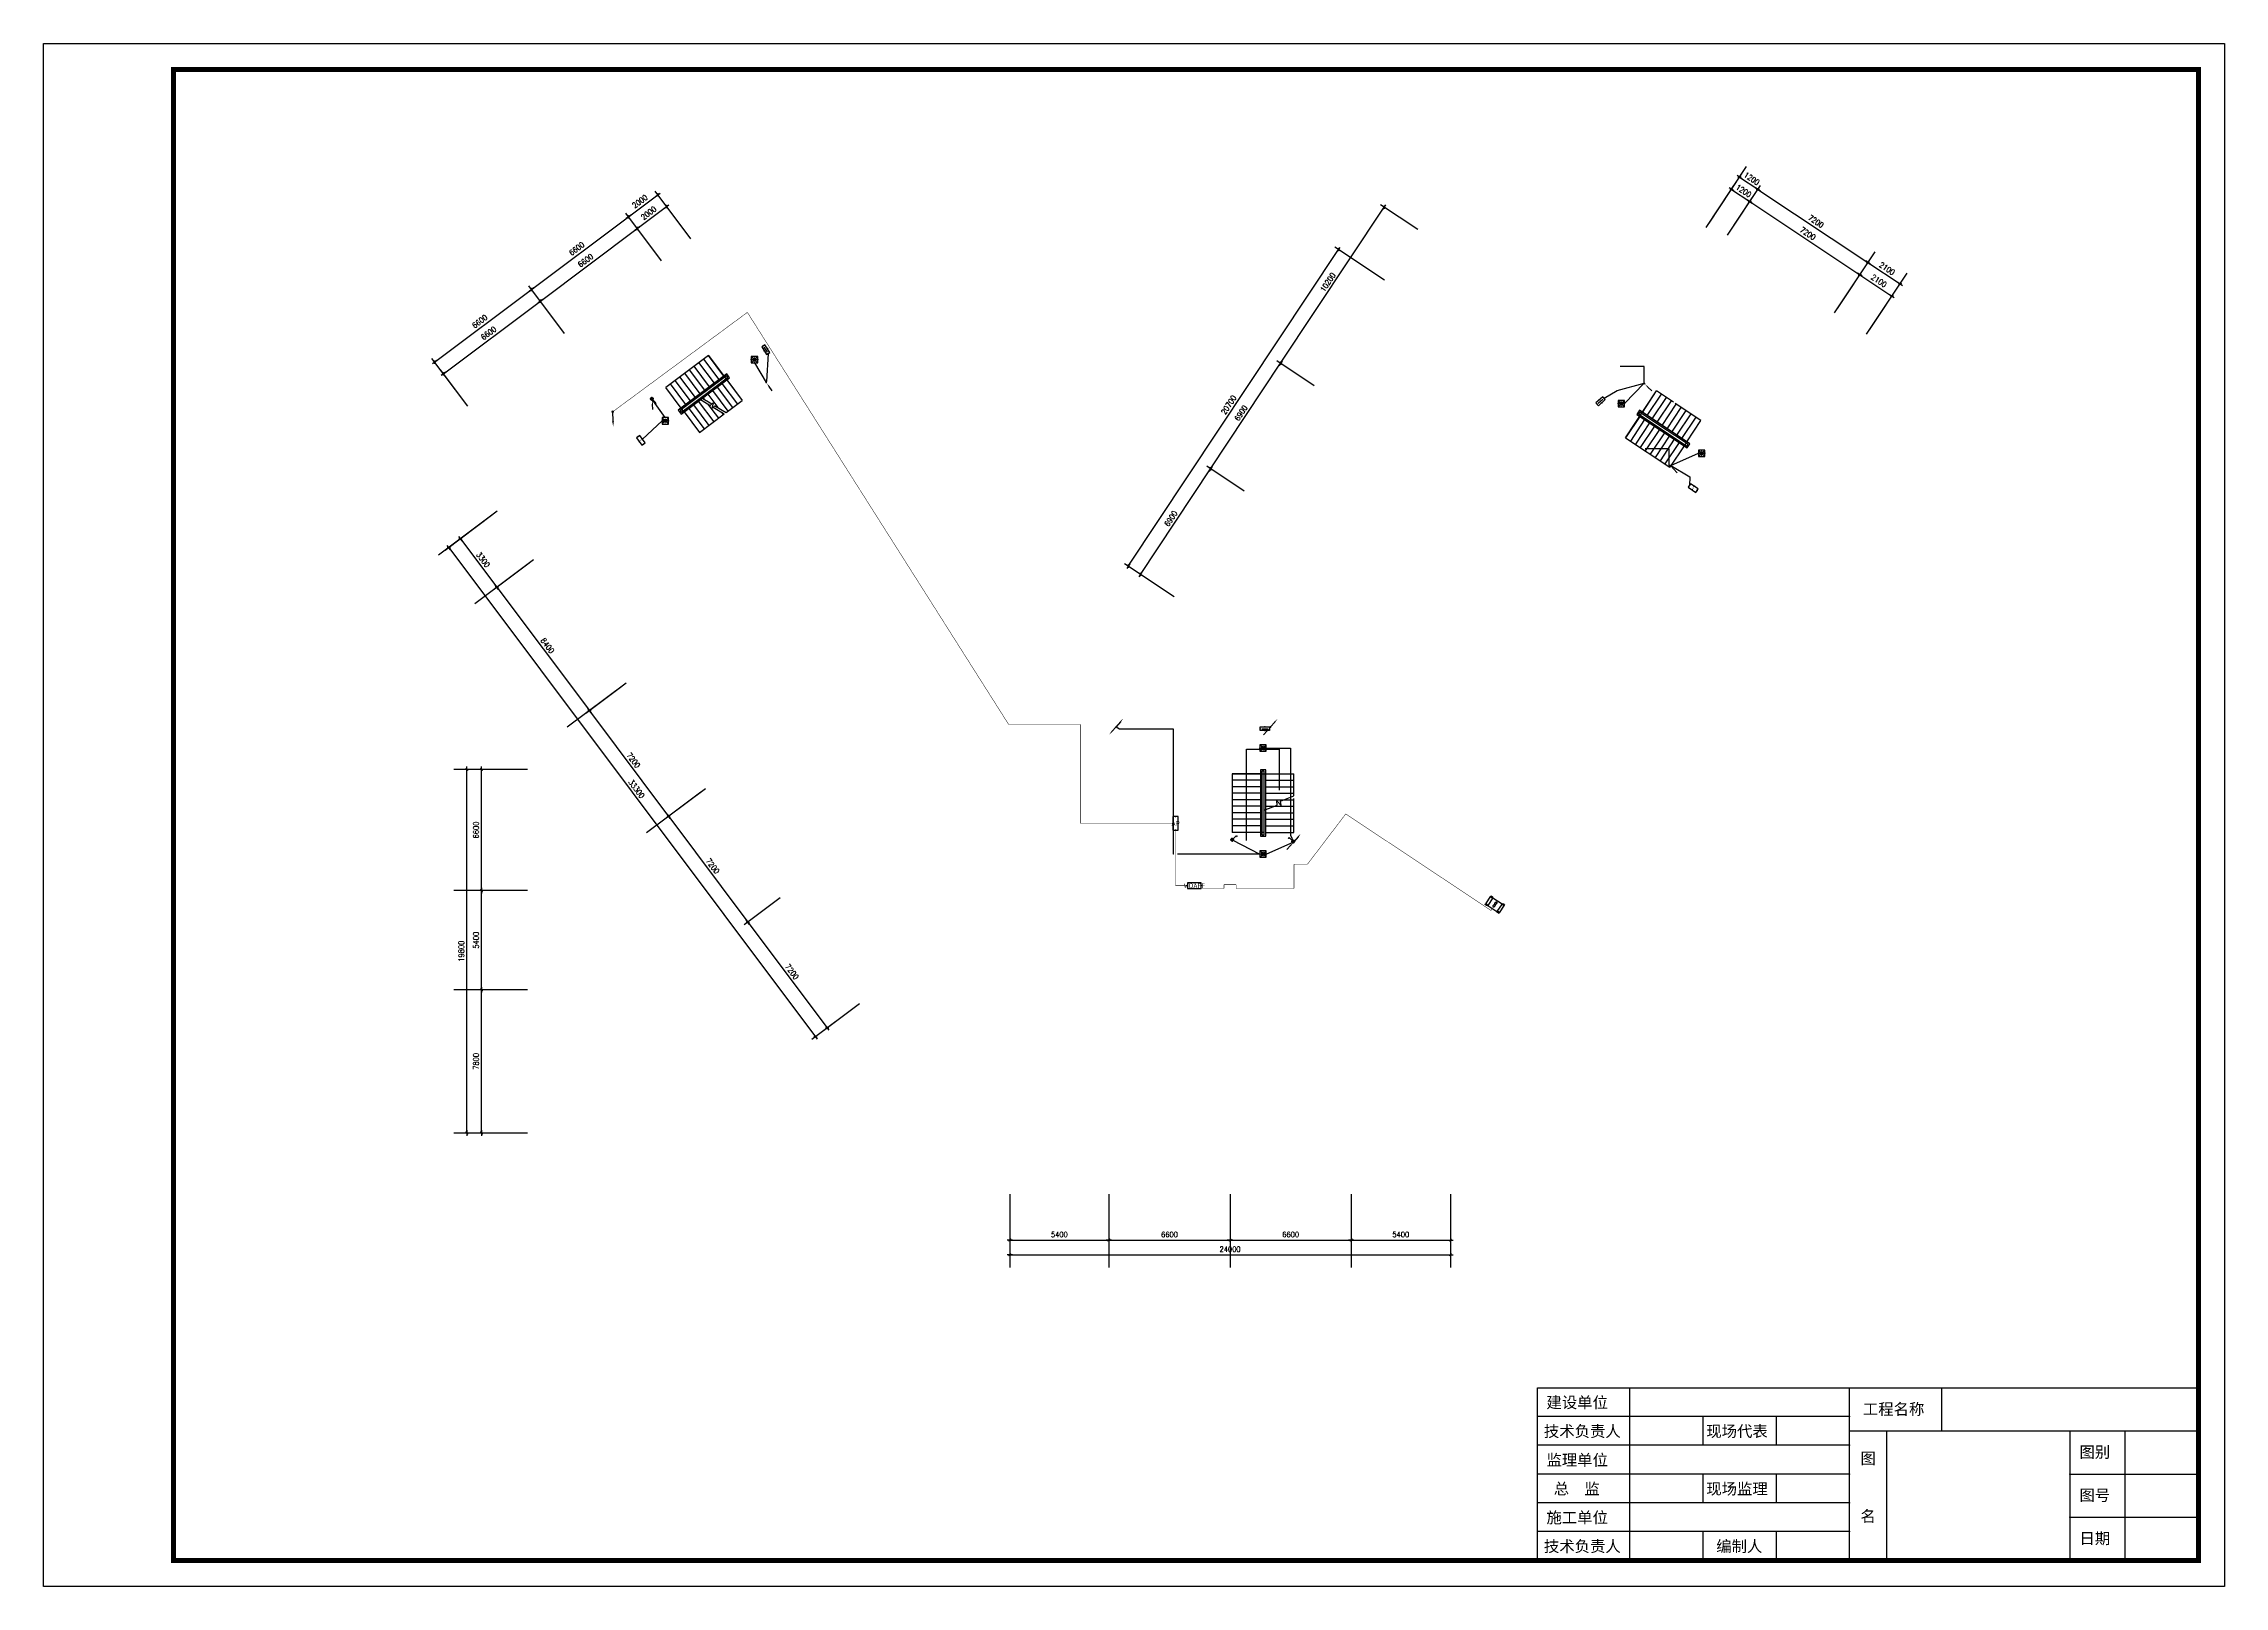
# Model space of a CAD drawing. Extents: x -149393 to 1177518, y -366685 to 296590.
# Drawn here: x 981451 to 1100251, y -276685 to -192676 of the extents above; entities that cross this region are included whole.
import ezdxf
from ezdxf.enums import TextEntityAlignment as Align

# ---------------------------------------------------------------- set-up
doc = ezdxf.new("R2010")
doc.units = 0
doc.header["$LTSCALE"] = 1000
doc.header["$MEASUREMENT"] = 0
doc.linetypes.add('常规', pattern=[20, 10, 0, 10])
doc.layers.get('0').update_dxf_attribs({"linetype": 'CONTINUOUS'})
for name, color, linetype in [('AXIS', 3, 'CONTINUOUS'), ('EQUIP-消防', 3, 'CONTINUOUS'), ('EQUIP-箱柜', 3, 'CONTINUOUS'), ('LWIRE', 4, 'CONTINUOUS'), ('PUB_TITLE', 253, 'CONTINUOUS'), ('STAIR', 2, 'CONTINUOUS'), ('TEL_SYMB', 3, 'CONTINUOUS'), ('WALL', 9, 'CONTINUOUS'), ('WIRE-动力', 3, 'CONTINUOUS'), ('WIRE-应急', 60, '常规'), ('通风', 3, 'CONTINUOUS'), ('采暖', 6, 'CONTINUOUS')]:
    doc.layers.add(name, color=color, linetype=linetype)
doc.styles.add('_TEL_ATTDEF', font='GBENOR', dxfattribs={"width": 0.8, "height": 3, "bigfont": 'GBCBIG'})
doc.styles.add('_TEL_DIM', font='', dxfattribs={"width": 0.8, "height": 3.5})
doc.styles.add('DIM_FONT', font='SIMPLEX.shx', dxfattribs={"width": 0.8})
doc.styles.get("Standard").update_dxf_attribs({"font": 'gbenor.shx', "bigfont": 'gbcbig.shx'})
doc.styles.add('宋体', font='')
doc.styles.get('_TEL_DIM').set_extended_font_data('SimSun')
doc.styles.get('宋体').set_extended_font_data('SimSun')
doc.dimstyles.new('DIMN', dxfattribs={"dimtxt": 300, "dimasz": 1, "dimexe": 250, "dimexo": 300, "dimgap": 150, "dimtad": 1, "dimdec": 0, "dimdsep": 46, "dimtxsty": 'DIM_FONT', "dimblk": '_DIMX', "dimcen": 2.5, "dimclrt": 7, "dimadec": 0, "dimazin": 0, "dimtfac": 1, "dimtdec": 0, "dimtix": 1, "dimtmove": 2, "dimatfit": 3, "dimldrblk": '_DIMX', "dimfxl": 1, "dimtolj": 1, "dimarcsym": 0})

# ---------------------------------------------------------------- blocks, each defined once
blk = doc.blocks.new('$TelecSys$00000078')
for p, q in [((0.1, 0.1), (0.1, 0.1)), ((1.15, 1.15), (0.55, 0.55)), ((-0.1, -0.1), (-0.1, -0.1))]:
    blk.add_line(p, q)
at = {"const_width": 0.142}
blk.add_lwpolyline([(-0.07, 0, 1), (0.07, 0, 1)], format="xyb", close=True, dxfattribs=at)
blk.add_solid([(0.62, 0.48), (0.48, 0.62), (0.1, 0.1)])
at = {"width": 0.8, "flags": 9}
blk.add_attdef('A', (0, 0), '', height=0.00002, dxfattribs=at)
blk = doc.blocks.new('$TelecSys$00000079')
for p, q in [((0.7, 0.7), (0, 0)), ((0.1, 0.1), (0.1, 0.1)), ((-0.1, -0.1), (-0.1, -0.1))]:
    blk.add_line(p, q)
at = {"const_width": 0.142}
blk.add_lwpolyline([(-0.07, 0, 1), (0.07, 0, 1)], format="xyb", close=True, dxfattribs=at)
blk.add_solid([(0.63, 0.77), (0.77, 0.63), (1.15, 1.15)])
at = {"width": 0.8, "flags": 9}
blk.add_attdef('A', (0, 0), '', height=0.00002, dxfattribs=at)
blk = doc.blocks.new('$equip_U$00000427(cyc-PC)')
for p, q in [((-0.43, -0.43), (0.43, 0.43)), ((-0.43, 0.43), (0.43, -0.43))]:
    blk.add_line(p, q)
blk.add_lwpolyline([(-0.5, 0.5), (-0.5, -0.5), (0.5, -0.5), (0.5, 0.5)], close=True)
blk.add_circle((0, 0), 0.275)
for p in [(-0.5, 0), (0, 0.5), (0.5, 0), (0, -0.5)]:
    blk.add_point(p)
for points in [[(-0.24, 0.14), (0.24, 0.14), (-0.27, 0), (0.27, 0)], [(-0.24, -0.14), (0.24, -0.14), (-0.27, 0), (0.27, 0)], [(-0.14, 0.24), (0.14, 0.24), (-0.24, 0.14), (0.24, 0.14)], [(0, 0.27), (0, 0.27), (-0.14, 0.24), (0.14, 0.24)], [(-0.14, -0.24), (0.14, -0.24), (-0.24, -0.14), (0.24, -0.14)], [(0, -0.27), (0, -0.27), (-0.14, -0.24), (0.14, -0.24)]]:
    blk.add_solid(points)
at = {"color": 7, "style": '_TEL_DIM', "flags": 1}
blk.add_attdef('A', text='', height=0.00002, dxfattribs=at).set_placement((0, 0), align=Align.MIDDLE_CENTER)
blk = doc.blocks.new('$equip_U$00000423(cyc-PC)')
for p, q in [((0.15, 0.36), (0.63, 0.83)), ((0.63, 0.83), (0.77, 0.69))]:
    blk.add_line(p, q)
blk.add_circle((0, 0.21), 0.208)
for p in [(-0.21, 0.21), (-0.05, 0.4), (0, 0), (0.21, 0.21), (0.7, 0.76)]:
    blk.add_point(p)
for points in [[(-0.18, 0.31), (0.18, 0.31), (-0.21, 0.21), (0.21, 0.21)], [(-0.18, 0.1), (0.18, 0.1), (-0.21, 0.21), (0.21, 0.21)], [(-0.1, 0.39), (0.1, 0.39), (-0.18, 0.31), (0.18, 0.31)], [(-0.1, 0.03), (0.1, 0.03), (-0.18, 0.1), (0.18, 0.1)], [(0, 0.42), (0, 0.42), (-0.1, 0.39), (0.1, 0.39)], [(0, 0), (0, 0), (-0.1, 0.03), (0.1, 0.03)]]:
    blk.add_solid(points)
at = {"color": 7, "style": '_TEL_DIM', "flags": 1}
blk.add_attdef('A', text='', height=0.00002, dxfattribs=at).set_placement((0, 0), align=Align.MIDDLE_CENTER)
blk = doc.blocks.new('$equip_U$00000108(cyc-PC)')
for p, q in [((-0.72, 0.6), (-0.72, 0)), ((0.72, 0.6), (-0.72, 0.6)), ((-0.72, 0), (0.72, 0)), ((-0.48, 0.3), (0.48, 0.3)), ((0.72, 0), (0.72, 0.6))]:
    blk.add_line(p, q)
for p in [(-0.72, 0.3), (0, 0.6), (0, 0), (0.72, 0.3)]:
    blk.add_point(p)
blk.add_solid([(0.24, 0.23), (0.53, 0.3), (0.24, 0.37)])
at = {"color": 7, "style": '_TEL_DIM', "flags": 1}
blk.add_attdef('A', text='', height=0.00002, dxfattribs=at).set_placement((0, 0), align=Align.MIDDLE_CENTER)
blk = doc.blocks.new('$equip_U$00000446(cyc-PC)')
for p, q in [((0.72, 0.66), (-0.72, 0.66)), ((-0.72, 0.66), (-0.72, 0)), ((-0.72, 0), (0.72, 0)), ((0.72, 0), (0.72, 0.66))]:
    blk.add_line(p, q)
for p in [(-0.72, 0.33), (0, 0.66), (0, 0), (0.72, 0.33)]:
    blk.add_point(p)
at = {"width": 0.8}
blk.add_text('E', height=0.45, dxfattribs=at).set_placement((-0.08, 0.11))
at = {"color": 7, "style": '_TEL_DIM', "flags": 1}
blk.add_attdef('A', text='', height=0.00002, dxfattribs=at).set_placement((0, 0), align=Align.MIDDLE_CENTER)
blk = doc.blocks.new('会签栏')
at = {"layer": 'PUB_TITLE', "color": 4, "lineweight": 30}
blk.add_lwpolyline([(-18000, 0), (-18000, 4700), (0, 4700)], dxfattribs=at)
at = {"layer": 'PUB_TITLE', "color": 4}
for points in [[(-15500, 4700), (-15500, 0)], [(-9500, 0), (-9500, 4700)], [(-7000, 4700), (-7000, 3525)], [(-9500, 3917), (-18000, 3917)], [(-13500, 3917), (-13500, 3133)], [(-11500, 3917), (-11500, 3133)], [(-9500, 3133), (-18000, 3133)], [(-9500, 3525), (0, 3525)], [(-8500, 3525), (-8500, 0)], [(-3500, 3525), (-3500, 0)], [(-2000, 3525), (-2000, 0)], [(-9500, 2350), (-18000, 2350)], [(-13500, 2350), (-13500, 1567)], [(-11500, 2350), (-11500, 1567)], [(-3500, 2350), (0, 2350)], [(-9500, 1567), (-18000, 1567)], [(-9500, 783), (-18000, 783)], [(-13500, 783), (-13500, 0)], [(-11500, 783), (-11500, 0)], [(-3500, 1175), (0, 1175)]]:
    blk.add_lwpolyline(points, dxfattribs=at)
at = {"layer": 'PUB_TITLE'}
for p in [(-9500, 3917), (-9500, 3133), (-9500, 2350), (-9500, 1567), (-9500, 783), (-3500, 1175)]:
    blk.add_point(p, dxfattribs=at)
at = {"layer": 'PUB_TITLE', "color": 4}
blk.add_point((-3500, 2350), dxfattribs=at)
at = {"lineweight": -3, "style": '宋体'}
for s, p in [('建设单位', (-17758, 4147)), ('工程名称', (-9140, 3965)), ('技术负责人', (-17828, 3363)), ('现场代表', (-13405, 3363)), ('图别', (-3241, 2796)), ('监理单位', (-17758, 2580)), ('图', (-9206, 2624)), ('总  监', (-17560, 1797)), ('现场监理', (-13405, 1797)), ('图号', (-3241, 1621)), ('施工单位', (-17758, 1013)), ('名', (-9206, 1049)), ('日期', (-3241, 446)), ('技术负责人', (-17828, 230)), ('编制人', (-13134, 230))]:
    blk.add_text(s, height=307, dxfattribs=at).set_placement(p)
blk = doc.blocks.new('$equip$00002698')
for p, q in [((-0.75, 0.6), (-0.75, 0)), ((0.75, 0.6), (-0.75, 0.6)), ((-0.75, 0), (0.75, 0)), ((0.75, 0), (0.75, 0.6))]:
    blk.add_line(p, q)
at = {"const_width": 0.04}
blk.add_lwpolyline([(-0.75, 0.6), (-0.75, 0), (0.75, 0), (0.75, 0.6), (-0.75, 0.6), (-0.75, 0)], dxfattribs=at)
for p in [(-0.75, 0.3), (0, 0.6), (0, 0), (0.75, 0.3)]:
    blk.add_point(p)
at = {"color": 7}
blk.add_attdef('$TEXT$', text='', height=0.5, dxfattribs=at).set_placement((0, 0.3), align=Align.MIDDLE_CENTER)
at = {"color": 7, "style": '_TEL_DIM', "flags": 1}
for tag in ['A', 'REMARK']:
    blk.add_attdef(tag, text='', height=0.00002, dxfattribs=at).set_placement((0, 0), align=Align.MIDDLE_CENTER)
blk = doc.blocks.new('TRUIO')
at = {"layer": '通风'}
for p, q in [((115223, 200785), (115223, 200285)), ((115373, 200785), (115373, 200285)), ((115373, 200785), (115973, 200785)), ((115973, 200785), (115973, 200285)), ((116123, 200785), (116123, 200285)), ((115373, 200285), (115973, 200285))]:
    blk.add_line(p, q, dxfattribs=at)
at = {"layer": '通风', "extrusion": (0, 0, -1)}
for centre, major_axis, start_param, end_param in [((115795, 200619), (165, 0), 3.1415927, 3.3490667), ((115795, 200619), (-165, 0), -0.2074741, 0), ((115795, 200453), (165, 0), 3.1415927, 3.3490667), ((115795, 200453), (-165, 0), -0.2074741, 0), ((115734, 200632), (103, 0), 3.3490667, 3.6117784), ((115734, 200607), (-103, 0), -0.4701858, -0.2074741), ((115734, 200465), (103, 0), 3.3490667, 3.6117784), ((115734, 200440), (-103, 0), -0.4701858, -0.2074741), ((115696, 200651), (-60.4, 0), 0.4701858, 0.8869392), ((115696, 200588), (60.4, 0), 2.2546534, 2.6714069), ((115696, 200484), (-60.4, 0), 0.4701858, 0.8869392), ((115696, 200421), (60.4, 0), 2.2546534, 2.6714069), ((115673, 200680), (23, 0), 4.0285319, 4.712389), ((115673, 200559), (-23, 0), -1.5707963, -0.8869392), ((115673, 200513), (23, 0), 4.0285319, 4.712389), ((115673, 200392), (-23, 0), -1.5707963, -0.8869392), ((115673, 200680), (-23, 0), 1.5707963, 2.2546534), ((115673, 200559), (-23, 0), 4.0285319, 4.712389), ((115673, 200513), (23, 0), 4.712389, 5.3962461), ((115673, 200392), (23, 0), 0.8869392, 1.5707963), ((115649, 200651), (60.4, 0), -0.8869392, -0.4701858), ((115649, 200588), (-60.4, 0), 3.6117784, 4.0285319), ((115649, 200484), (60.4, 0), -0.8869392, -0.4701858), ((115649, 200421), (-60.4, 0), 3.6117784, 4.0285319), ((115611, 200632), (103, 0), -0.4701858, -0.2074741), ((115611, 200607), (-103, 0), 3.3490667, 3.6117784), ((115611, 200465), (103, 0), -0.4701858, -0.2074741), ((115611, 200440), (-103, 0), 3.3490667, 3.6117784), ((115551, 200619), (-165, 0), 2.9341186, 3.1415927), ((115551, 200619), (165, 0), 0, 0.2074741), ((115551, 200453), (-165, 0), 2.9341186, 3.1415927), ((115551, 200453), (165, 0), 0, 0.2074741)]:
    blk.add_ellipse(centre, major_axis=major_axis, ratio=0.9861111, start_param=start_param, end_param=end_param, dxfattribs=at)
at = {"layer": '通风'}
for centre, major_axis, start_param, end_param in [((115611, 200632), (-103, 0), 3.3490667, 3.6117784), ((115551, 200619), (-165, 0), 3.1415927, 3.3490667), ((115551, 200619), (165, 0), -0.2074741, 0)]:
    blk.add_ellipse(centre, major_axis=major_axis, ratio=0.9861111, start_param=start_param, end_param=end_param, dxfattribs=at)
blk.add_point((115673, 200524), dxfattribs=at)
at = {"layer": '采暖'}
for p, q in [((115233, 200735), (115223, 200785)), ((115253, 200835), (115233, 200735)), ((115273, 200735), (115253, 200835)), ((115293, 200835), (115273, 200735)), ((115313, 200735), (115293, 200835)), ((115333, 200835), (115313, 200735)), ((115353, 200735), (115333, 200835)), ((115373, 200785), (115353, 200735)), ((115973, 200785), (115993, 200735)), ((115993, 200735), (116013, 200835)), ((116013, 200835), (116033, 200735)), ((116033, 200735), (116053, 200835)), ((116053, 200835), (116073, 200735)), ((116073, 200735), (116093, 200835)), ((116093, 200835), (116113, 200735)), ((116113, 200735), (116123, 200785)), ((115233, 200235), (115223, 200285)), ((115253, 200335), (115233, 200235)), ((115273, 200235), (115253, 200335)), ((115293, 200335), (115273, 200235)), ((115313, 200235), (115293, 200335)), ((115333, 200335), (115313, 200235)), ((115353, 200235), (115333, 200335)), ((115373, 200285), (115353, 200235)), ((115973, 200285), (115993, 200235)), ((115993, 200235), (116013, 200335)), ((116013, 200335), (116033, 200235)), ((116033, 200235), (116053, 200335)), ((116053, 200335), (116073, 200235)), ((116073, 200235), (116093, 200335)), ((116093, 200335), (116113, 200235)), ((116113, 200235), (116123, 200285))]:
    blk.add_line(p, q, dxfattribs=at)
blk = doc.blocks.new('_DIMX')
blk.add_line((-150, 0), (150, 0))
at = {"const_width": 50}
blk.add_lwpolyline([(-70, -70), (70, 70)], dxfattribs=at)
blk = doc.blocks.new('$TelecSys$00000080')
for p, q in [((-0.7, -0.7), (0, 0)), ((0.1, 0.1), (0.1, 0.1)), ((-0.1, -0.1), (-0.1, -0.1))]:
    blk.add_line(p, q)
at = {"const_width": 0.142}
blk.add_lwpolyline([(0.07, 0, 1), (-0.07, 0, 1)], format="xyb", close=True, dxfattribs=at)
blk.add_solid([(-0.63, -0.77), (-0.77, -0.63), (-1.15, -1.15)])
at = {"width": 0.8, "flags": 9}
blk.add_attdef('A', (0, 0), '', height=0.00002, rotation=180, dxfattribs=at)

msp = doc.modelspace()

# ---------------------------------------------------------------- linework, layer by layer
at = {"color": 59}
for p, q in [((1046981.4, -236074), (1046981.4, -231086.5)), ((1046981.4, -231086.5), (1048756.8, -231086.5)), ((1048756.8, -231086.5), (1048756.8, -233336.1))]:
    msp.add_line(p, q, dxfattribs=at)
for points in [[(1068639.5, -211162.7), (1068639.5, -210263.2), (1067328.7, -210263.2)], [(1070013.1, -215641.2), (1070013.1, -214741.7), (1068702.4, -214741.7)]]:
    msp.add_lwpolyline(points)
at = {"layer": 'AXIS'}
for p, q in [((1072011.2, -202695.3), (1074224.8, -199363.6)), ((1079007.8, -207343.7), (1081221.3, -204012.1)), ((1080756.9, -208505.9), (1082970.5, -205174.2)), ((1006160.7, -218139.3), (1002960.7, -220539.3)), ((1008140.7, -220779.3), (1004940.7, -223179.3)), ((1008140.7, -220779.3), (1004940.7, -223179.3)), ((1013180.7, -227499.3), (1009980.7, -229899.3)), ((1007805.9, -232198.2), (1003805.9, -232198.2)), ((1017500.7, -233259.3), (1014300.7, -235659.3)), ((1007805.9, -238798.2), (1003805.9, -238798.2)), ((1007805.9, -238798.2), (1003805.9, -238798.2)), ((1007805.9, -244198.2), (1003805.9, -244198.2)), ((1007805.9, -244198.2), (1003805.9, -244198.2)), ((1007805.9, -251998.2), (1003805.9, -251998.2)), ((1034084, -255324), (1034084, -259324)), ((1039484, -255324), (1039484, -259324)), ((1046084, -255324), (1046084, -259324)), ((1052684, -255324), (1052684, -259324)), ((1058084, -255324), (1058084, -259324))]:
    msp.add_line(p, q, dxfattribs=at)
at = {"layer": 'PUB_TITLE'}
msp.add_lwpolyline([(981450.7, -192676.1), (1100250.7, -192676.1), (1100250.7, -276684.6), (981450.7, -276684.6)], close=True, dxfattribs=at)
at = {"layer": 'PUB_TITLE', "const_width": 270.7}
msp.add_lwpolyline([(988522.1, -194090.4), (1098836.4, -194090.4), (1098836.4, -275270.4), (988522.1, -275270.4), (988522.1, -194090.4)], close=True, dxfattribs=at)
at = {"layer": 'STAIR', "color": 59}
for p, q in [((1017666.7, -209659.7), (1015343.1, -211402.5)), ((1017731.3, -211359.5), (1016892.2, -210240.7)), ((1017989.5, -211165.8), (1017150.4, -210047)), ((1018247.7, -210972.2), (1017408.6, -209853.4)), ((1018505.9, -210778.5), (1017666.7, -209659.7)), ((1017666.7, -209659.7), (1019502.7, -212107.7)), ((1016182.2, -212521.3), (1015343.1, -211402.5)), ((1016440.4, -212327.7), (1015601.2, -211208.9)), ((1016698.5, -212134), (1015859.4, -211015.2)), ((1018663.6, -210660.2), (1016024.4, -212639.7)), ((1016956.7, -211940.4), (1016117.6, -210821.6)), ((1018649.3, -210760.6), (1016124.8, -212654)), ((1016182.2, -212850), (1018821.4, -210870.6)), ((1016196.5, -212749.6), (1018721, -210856.2)), ((1018548.9, -210835.9), (1016225.2, -212578.7)), ((1017214.9, -211746.8), (1016375.8, -210627.9)), ((1017473.1, -211553.1), (1016634, -210434.3)), ((1017277.8, -211938.7), (1018620.6, -210931.5)), ((1018147.3, -211376.2), (1018986.4, -212495)), ((1018405.4, -211182.6), (1019244.6, -212301.4)), ((1018721, -210856.2), (1018649.3, -210760.6)), ((1018821.4, -210870.6), (1018663.6, -210660.2)), ((1018663.6, -210988.9), (1019502.7, -212107.7)), ((1016024.4, -212639.7), (1016182.2, -212850)), ((1016296.9, -212674.3), (1016225.2, -212578.7)), ((1016296.9, -212674.3), (1017175, -212015.8)), ((1016598.1, -212538.1), (1017437.2, -213656.9)), ((1016856.3, -212344.4), (1017695.4, -213463.2)), ((1017114.5, -212150.8), (1017953.6, -213269.6)), ((1017175, -212015.8), (1017763.4, -212377.3)), ((1017277.8, -211938.7), (1017853.3, -212292.3)), ((1017372.7, -211957.1), (1017428.1, -212031)), ((1017623.3, -212291.2), (1018211.8, -213075.9)), ((1017630.9, -211763.5), (1018176.4, -212490.8)), ((1017763.4, -212377.3), (1017918.3, -212230.7)), ((1017918.3, -212230.7), (1017853.8, -212545.7)), ((1017853.8, -212545.7), (1018015.9, -212392.2)), ((1017889.1, -211569.8), (1018728.2, -212688.7)), ((1017926.1, -212477.3), (1018521.9, -212843.4)), ((1018015.9, -212392.2), (1018624.7, -212766.3)), ((1018624.7, -212766.3), (1019502.7, -212107.7)), ((1067624.9, -214137.5), (1069318.3, -211588.7)), ((1068380.1, -212644.4), (1068234.5, -212863.5)), ((1071127.9, -214470.1), (1068380.1, -212644.4)), ((1068544.3, -212753.6), (1069318.3, -211588.7)), ((1068813.1, -212932.2), (1069587.1, -211767.3)), ((1069082, -213110.8), (1069855.9, -211945.9)), ((1070232.5, -212196.1), (1069318.3, -211588.7)), ((1069350.8, -213289.4), (1070124.7, -212124.5)), ((1069619.6, -213468), (1070393.5, -212303.1)), ((1069888.4, -213646.6), (1070662.3, -212481.7)), ((1071737.6, -213196.1), (1070339.5, -212267.2)), ((1016124.8, -212654), (1016196.5, -212749.6)), ((1016339.9, -212731.7), (1017179.1, -213850.5)), ((1017179.1, -213850.5), (1018521.9, -212843.4)), ((1018371.5, -212751), (1018470, -212882.3)), ((1068398.8, -212972.6), (1067624.9, -214137.5)), ((1068667.6, -213151.2), (1067893.7, -214316.1)), ((1068936.4, -213329.8), (1068162.5, -214494.7)), ((1068234.5, -212863.5), (1070982.4, -214689.1)), ((1068400.1, -212743.9), (1068334, -212843.4)), ((1068334, -212843.4), (1070962.3, -214589.7)), ((1071028.5, -214490.2), (1068400.1, -212743.9)), ((1069205.2, -213508.4), (1068431.3, -214673.3)), ((1068438.5, -212912.9), (1070857.8, -214520.3)), ((1069902.7, -213742.2), (1068504.6, -212813.3)), ((1069474.1, -213687), (1068700.1, -214851.9)), ((1070924, -214420.7), (1070009.8, -213813.3)), ((1070157.2, -213825.2), (1070931.1, -212660.3)), ((1070426, -214003.8), (1071199.9, -212838.9)), ((1070694.8, -214182.4), (1071468.8, -213017.5)), ((1070963.6, -214361), (1071737.6, -213196.1)), ((1067624.9, -214137.5), (1070044.2, -215744.9)), ((1069742.9, -213865.6), (1068968.9, -215030.5)), ((1070011.7, -214044.2), (1069237.8, -215209.1)), ((1070280.5, -214222.8), (1069506.6, -215387.7)), ((1070549.3, -214401.4), (1069775.4, -215566.3)), ((1070818.1, -214580), (1070044.2, -215744.9)), ((1070924, -214420.7), (1070857.8, -214520.3)), ((1070962.3, -214589.7), (1071028.5, -214490.2)), ((1070982.4, -214689.1), (1071127.9, -214470.1)), ((1046204, -232435), (1046204, -235624.4)), ((1047739.6, -232435), (1046204, -232435)), ((1046204, -232435), (1049564, -232435)), ((1047739.6, -232789.4), (1046204, -232789.4)), ((1048028.3, -232218.5), (1047739.6, -232218.5)), ((1047739.6, -232218.5), (1047739.6, -235841)), ((1047949.6, -232297.2), (1047818.3, -232297.2)), ((1047818.3, -232297.2), (1047818.3, -235762.2)), ((1047818.3, -232435), (1047818.3, -235624.4)), ((1047949.6, -235762.2), (1047949.6, -232297.2)), ((1047949.6, -234278.1), (1047949.6, -232435)), ((1048028.3, -235841), (1048028.3, -232218.5)), ((1048028.3, -232435), (1049564, -232435)), ((1048028.3, -232789.4), (1049564, -232789.4)), ((1049564, -233640.2), (1049564, -232435)), ((1047739.6, -233143.8), (1046204, -233143.8)), ((1047739.6, -233498.1), (1046204, -233498.1)), ((1047739.6, -233852.5), (1046204, -233852.5)), ((1048028.3, -233143.8), (1049564, -233143.8)), ((1048028.3, -233498.1), (1049564, -233498.1)), ((1048028.3, -233852.5), (1049026.6, -233852.5)), ((1048654.9, -234140.5), (1048628.1, -233907.9)), ((1048628.1, -233907.9), (1048862.3, -234172)), ((1048834.3, -233928.5), (1049564, -233640.2)), ((1048862.3, -234172), (1048834.3, -233928.5)), ((1049026.6, -233852.5), (1049564, -233852.5)), ((1049564, -235624.4), (1049564, -233781.3)), ((1047739.6, -234206.9), (1046204, -234206.9)), ((1047739.6, -234561.3), (1046204, -234561.3)), ((1047739.6, -234915.6), (1046204, -234915.6)), ((1047949.6, -234419.2), (1048654.9, -234140.5)), ((1047949.6, -235624.4), (1047949.6, -234419.2)), ((1048028.3, -234206.9), (1048486.9, -234206.9)), ((1048028.3, -234561.3), (1049564, -234561.3)), ((1048028.3, -234915.6), (1049564, -234915.6)), ((1048486.9, -234206.9), (1049564, -234206.9)), ((1047739.6, -235270), (1046204, -235270)), ((1047739.6, -235624.4), (1046204, -235624.4)), ((1047739.6, -235841), (1048028.3, -235841)), ((1047949.6, -235624.4), (1047818.3, -235624.4)), ((1047818.3, -235762.2), (1047949.6, -235762.2)), ((1048028.3, -235270), (1049564, -235270)), ((1048028.3, -235624.4), (1049564, -235624.4))]:
    msp.add_line(p, q, dxfattribs=at)
at = {"layer": 'TEL_SYMB', "color": 59, "elevation": 1793}
msp.add_lwpolyline([(1015655, -212087.4, 0, 0, 0), (1018681.6, -209817.5, 0, 0, 0), (1019635.4, -211089.3, 0, 0, 0), (1018315.8, -212079, 95.6, 0, 0), (1018028.9, -212294.2, 0, 0, 0)], format="xyseb", dxfattribs=at)
at = {"layer": 'TEL_SYMB', "color": 59}
for points in [[(1016608.9, -213359.2, 0, 0, 0), (1017483.9, -212703, 95.6, 0, 0), (1017770.7, -212487.8, 0, 0, 0)], [(1071465.2, -213897.7, 0, 0, 0), (1070554.2, -213292.5, 95.6, 0, 0), (1070255.5, -213094, 0, 0, 0)], [(1048756.8, -231826.9, 0, 0, 0), (1048756.8, -233027.9, 105, 0, 0), (1048756.8, -233421.6, 0, 0, 0)], [(1048756.8, -235801.6, 0, 0, 0), (1048756.8, -234600.6, 105, 0, 0), (1048756.8, -234206.9, 0, 0, 0)]]:
    msp.add_lwpolyline(points, format="xyseb", dxfattribs=at)
at = {"layer": 'WIRE-动力', "linetype": 'Continuous', "const_width": 25}
for points in [[(1012451.6, -212723.6), (1019788.1, -207309.6)], [(1019788.1, -207309.6), (1034025.1, -229753.3)], [(1034025.1, -229753.3), (1037947.4, -229753.3)], [(1037947.4, -235139.2), (1037947.4, -229753.3)], [(1037947.4, -235139.2), (1042964, -235139.2)], [(1050300.1, -237360.4), (1052386.3, -234621.6)], [(1043114, -235514.2), (1043114, -238528.2)], [(1049564, -238678.2), (1049564, -237360.4)], [(1049564, -237360.4), (1050300.1, -237360.4)], [(1043114, -238528.2), (1043760.9, -238528.2)], [(1044510.9, -238678.2), (1045756.9, -238678.2)], [(1045756.9, -238678.2), (1045756.9, -238472.6)], [(1045756.9, -238472.6), (1046414.9, -238472.6)], [(1046414.9, -238678.2), (1046414.9, -238472.6)], [(1046414.9, -238678.2), (1049564, -238678.2)]]:
    msp.add_lwpolyline(points, dxfattribs=at)
at = {"layer": 'WIRE-动力', "linetype": 'Continuous', "const_width": 25, "elevation": 3000}
for points in [[(1052386.3, -234621.6), (1060297.8, -239877.9)], [(1060297.8, -239877.9), (1060372.1, -239766.1)]]:
    msp.add_lwpolyline(points, dxfattribs=at)
at = {"layer": 'WIRE-应急', "linetype": '常规'}
for p, q in [((1020176.8, -210060.4), (1020815.8, -211123)), ((1020926.6, -209553.4), (1020830.4, -211083.2)), ((1067164.5, -211562.6), (1068639.5, -211162.7)), ((1067572.5, -212281.4), (1068639.5, -211162.7)), ((1015314.7, -213043), (1014589.2, -212022.6)), ((1066457.4, -211982.3), (1067164.5, -211562.6)), ((1014076.4, -214208), (1015139.7, -213218)), ((1070102.4, -215642.4), (1071599.6, -214981.3)), ((1070102.4, -215642.4), (1071138.8, -216257.2)), ((1071138.8, -216257.2), (1071109.4, -216735.3)), ((1039883.2, -229873.3), (1040062.3, -229979.5)), ((1040062.3, -229979.5), (1042984.6, -229979.5)), ((1042984.6, -229979.5), (1042984.6, -236806.6)), ((1048059, -231037.2), (1049373.9, -231037.2)), ((1049373.9, -231037.2), (1049373.9, -235777)), ((1046204, -236024.1), (1047709, -236806.6)), ((1048059, -236806.6), (1049564, -236138.5)), ((1049373.9, -235777), (1049539.1, -236139.8)), ((1043001.5, -236806.6), (1042984.6, -236806.6)), ((1047709, -236806.6), (1043226.5, -236806.6))]:
    msp.add_line(p, q, dxfattribs=at)

# ---------------------------------------------------------------- block references
at = {"layer": 'EQUIP-消防'}
for name, p, xscale, yscale, zscale, rotation in [('$equip_U$00000108(cyc-PC)', (1020879.9, -209284.5), 350.0000000000013, 350.0000000000013, 350.0000000000013, 122.468556140011), ('$equip_U$00000423(cyc-PC)', (1014516.3, -212022.6), 350, 350, 350, 270), ('$equip_U$00000108(cyc-PC)', (1066337.7, -212227.6), 349.9999999999833, 349.9999999999833, 349.9999999999833, 41.36032636640256), ('$equip_U$00000446(cyc-PC)', (1014076.4, -214208), 349.9999999999938, 349.9999999999938, 349.9999999999938, 126.869999999944), ('$equip_U$00000446(cyc-PC)', (1071383.2, -216778.5), 349.9999999999931, 349.9999999999931, 349.9999999999931, 146.4000000000005), ('$equip_U$00000108(cyc-PC)', (1047979.5, -229877.8), -350, 350.0000000000146, 350, 180)]:
    msp.add_blockref(name, p, dxfattribs=dict(at, xscale=xscale, yscale=yscale, zscale=zscale, rotation=rotation))
at = {"layer": 'EQUIP-消防', "yscale": 350, "zscale": 350}
for name, p, xscale in [('$equip_U$00000427(cyc-PC)', (1020176.8, -209885.4), 350), ('$equip_U$00000427(cyc-PC)', (1067397.5, -212281.4), 350), ('$equip_U$00000427(cyc-PC)', (1015314.7, -213218), 350), ('$equip_U$00000427(cyc-PC)', (1071774.6, -214981.3), 350), ('$equip_U$00000427(cyc-PC)', (1047884, -231037.2), 350), ('$equip_U$00000423(cyc-PC)', (1046204, -236097.1), 350), ('$equip_U$00000423(cyc-PC)', (1049526.7, -236200.2), -350), ('$equip_U$00000427(cyc-PC)', (1047884, -236806.6), 350)]:
    msp.add_blockref(name, p, dxfattribs=dict(at, xscale=xscale))
at = {"layer": 'EQUIP-箱柜'}
ref = msp.add_blockref('$equip$00002698', (1043264, -235139.2), dxfattribs=dict(at, xscale=500, yscale=500, zscale=500, rotation=89.99999999999349))
ref.add_attrib('$TEXT$', 'AP', dxfattribs={"layer": '0', "color": 7, "height": 250, "style": '_TEL_ATTDEF'}).set_placement((1043114, -235139.2), align=Align.MIDDLE_CENTER)
ref = msp.add_blockref('$equip$00002698', (1044135.9, -238678.2), dxfattribs=dict(at, xscale=500, yscale=500, zscale=500, rotation=1.666610653086883e-11))
ref.add_attrib('$TEXT$', 'WDAPF', dxfattribs={"layer": '0', "color": 7, "height": 250, "style": '_TEL_ATTDEF'}).set_placement((1044135.9, -238528.2), align=Align.MIDDLE_CENTER)
at = {"layer": 'LWIRE'}
for name, p, xscale, yscale, zscale, rotation in [('$TelecSys$00000078', (1020814.1, -211120.9), 349.9999999999221, 349.9999999999221, 349.9999999999221, 260.2242714372854), ('$TelecSys$00000078', (1068655.8, -211188.8), -350, 350, 350, 180), ('$TelecSys$00000080', (1012451.6, -212723.6), 500, 500, 500, 47.01109654976766), ('$TelecSys$00000078', (1014605.6, -212039.1), 350.0000000000971, 350.0000000000971, 350.0000000000971, 227.8334344063447), ('$TelecSys$00000078', (1070045.9, -215643.6), -350, 350, 350, 180), ('$TelecSys$00000079', (1039883.2, -229873.3), 349.9999999999936, 349.9999999999936, 349.9999999999936, 182.9144370877245), ('$TelecSys$00000079', (1039883.2, -229873.3), -349.9999999999782, 350, 350, 274.8404736666559), ('$TelecSys$00000078', (1048291.1, -229886.6), 349.9999999999936, 349.9999999999936, 349.9999999999936, 182.9144370877245), ('$TelecSys$00000079', (1048291.1, -229886.6), -349.9999999999782, 350, 350, 274.8404736666559), ('$TelecSys$00000078', (1049564, -236138.5), 349.9999999999936, 349.9999999999936, 349.9999999999936, 182.9144370877245), ('$TelecSys$00000079', (1049564, -236138.5), -349.9999999999782, 350, 350, 274.8404736666559)]:
    msp.add_blockref(name, p, dxfattribs=dict(at, xscale=xscale, yscale=yscale, zscale=zscale, rotation=rotation))
at = {"layer": 'WALL', "xscale": 2, "yscale": 2, "zscale": 2}
msp.add_blockref('会签栏', (1098836.4, -275270.4), dxfattribs=at)
at = {"layer": '通风', "rotation": 326.3999999999923}
msp.add_blockref('TRUIO', (853189.5, -342575.8, 3000), dxfattribs=at)

# ---------------------------------------------------------------- dimensions: what is measured, and where the dimension line sits
at = {"layer": 'AXIS'}
for p1, p2, distance in [((1015291.8, -204742.2), (1016891.8, -203542.2), 3300), ((1072011.2, -202695.3), (1073010.7, -203359.3), 3300), ((1072011.2, -202695.3), (1073010.7, -203359.3), 2500), ((1073010.7, -203359.3), (1079007.8, -207343.7), 3300), ((1010011.8, -208702.2), (1015291.8, -204742.2), 3300), ((1015291.8, -204742.2), (1016891.8, -203542.2), 2500), ((1050920.7, -211467.4), (1056565.3, -202971.6), 2500), ((1073010.7, -203359.3), (1079007.8, -207343.7), 2500), ((1010011.8, -208702.2), (1015291.8, -204742.2), 2500), ((1043283.9, -222961.8), (1054739.1, -205720.3), 3300), ((1079007.8, -207343.7), (1080756.9, -208505.9), 3300), ((1079007.8, -207343.7), (1080756.9, -208505.9), 2500), ((1004731.8, -212662.2), (1010011.8, -208702.2), 3300), ((1004731.8, -212662.2), (1010011.8, -208702.2), 2500), ((1047102.3, -217214.6), (1050920.7, -211467.4), 2500), ((1043283.9, -222961.8), (1047102.3, -217214.6), 2500), ((1006160.7, -218139.3), (1026140.8, -244779.3), -3300), ((1006160.7, -218139.3), (1008140.7, -220779.3), -2500), ((1008140.7, -220779.3), (1013180.7, -227499.3), -2500), ((1013180.7, -227499.3), (1017500.7, -233259.3), -2500), ((1007505.9, -251998.2), (1007505.9, -232198.2), 3000), ((1007805.9, -238798.2), (1007805.9, -232198.2), 2500), ((1017500.7, -233259.3), (1021820.7, -239019.3), -2500), ((1007805.9, -244198.2), (1007805.9, -238798.2), 2500), ((1021820.7, -239019.3), (1026140.8, -244779.3), -2500), ((1007805.9, -251998.2), (1007805.9, -244198.2), 2500), ((1034084, -255324), (1039484, -255324), -2500), ((1034084, -255324), (1058084, -255324), -3300), ((1039484, -255324), (1046084, -255324), -2500), ((1046084, -255324), (1052684, -255324), -2500), ((1052684, -255324), (1058084, -255324), -2500)]:
    msp.add_aligned_dim(p1=p1, p2=p2, distance=distance, dimstyle='DIMN', dxfattribs=at).render()

doc.saveas('drawing.dxf')
